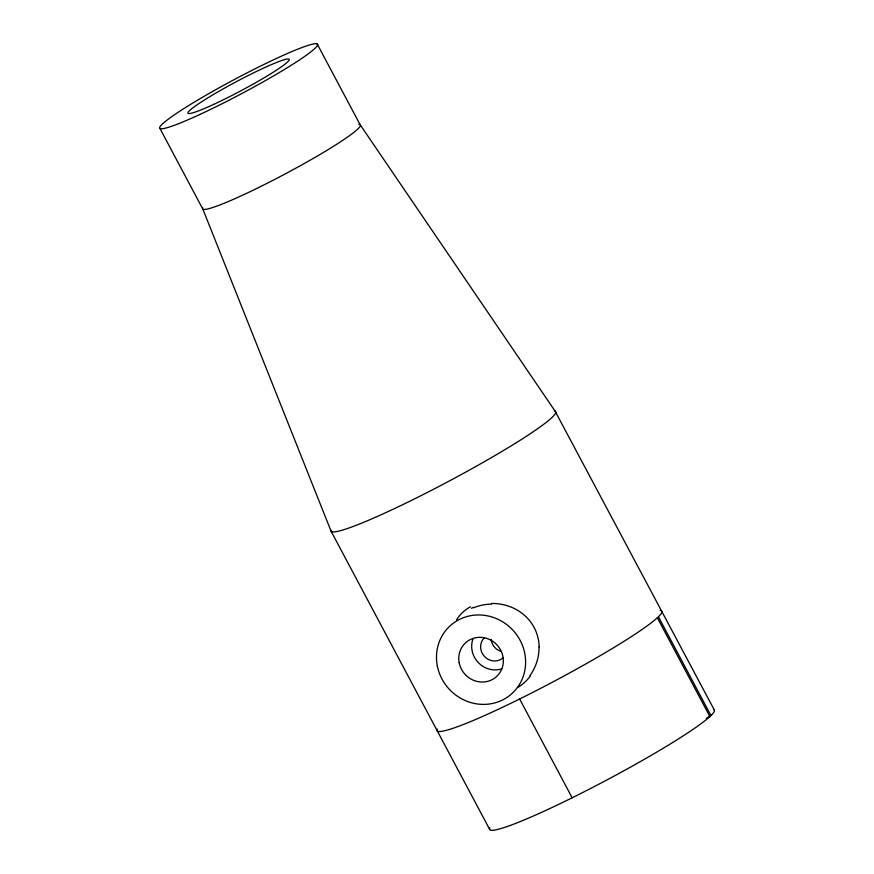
<?xml version="1.0" encoding="UTF-8"?>
<svg xmlns="http://www.w3.org/2000/svg" width="874" height="874" viewBox="0 0 874 874"><rect width="100%" height="100%" fill="white"/><g stroke="black" fill="none" stroke-linecap="round" stroke-linejoin="round"><path stroke-width="1.31" d="M539.018 646.891C539.225 657.095 535.981 667.31 529.972 675.558M708.585 716.746L710.955 715.566A127.233 11.307 -28 0 0 713.621 709.415M706.312 718.341L709.885 716.582L657.357 617.787M471.447 608.238L473.369 607.343M491.636 603.475C501.884 603.322 512.197 606.327 520.587 612.237A43.7 43.405 -12.8 0 1 539.149 646.891M714.44 710.234L555.034 411.053L360.044 124.578L317.164 43.929M658.428 616.771L710.955 715.566M519.626 699.003L572.153 797.787M160.018 128.587L202.899 209.225L331.082 531.206L489.582 829.251M709.885 716.582A127.233 11.307 -28 0 1 582.117 792.805A127.233 11.307 -28 0 1 489.801 827.918M660.078 610.413A127.233 11.307 -28 0 1 555.875 680.354A127.233 11.307 -28 0 1 437.273 729.124M503.435 657.521A13.755 13.023 46.8 0 1 484.524 656.527A13.755 13.023 46.8 0 1 484.491 637.583M501.796 668.883A22.921 21.708 46.8 0 1 478.242 662.514A22.921 21.708 46.8 0 1 473.063 638.643M554.247 410.846A127.233 11.307 -28 0 1 451.137 480.012A127.233 11.307 -28 0 1 330.929 530.147M500.857 651.25A13.711 12.99 78.3 0 1 491.112 639.342M358.788 124.348A89.41 7.953 -28 0 1 286.322 173.325A89.41 7.953 -28 0 1 202.735 207.575M456.578 619.797A45.175 39.898 33 0 1 470.496 606.807M473.632 607.791A44.104 37.986 7 0 1 491.68 604.076M530.409 675.919A44.104 41.515 -83.6 0 1 518.151 687.237M437.306 665.824A45.852 43.405 46.8 0 0 510.307 694.972A45.852 43.405 46.8 0 0 495.547 618.246A45.852 43.405 46.8 0 0 437.306 665.824M459.178 662.754A22.921 21.708 46.8 0 0 495.678 677.328A22.921 21.708 46.8 0 0 488.293 638.96A22.921 21.708 46.8 0 0 459.178 662.754M199.764 114.527A89.41 7.953 -28 0 0 317.623 44.574A89.41 7.953 -28 0 0 198.387 99.68A89.41 7.953 -28 0 0 199.764 114.527M213.704 104.377A57.313 5.091 -28 0 0 289.25 59.53A57.313 5.091 -28 0 0 212.819 94.862A57.313 5.091 -28 0 0 213.704 104.377"/></g></svg>
